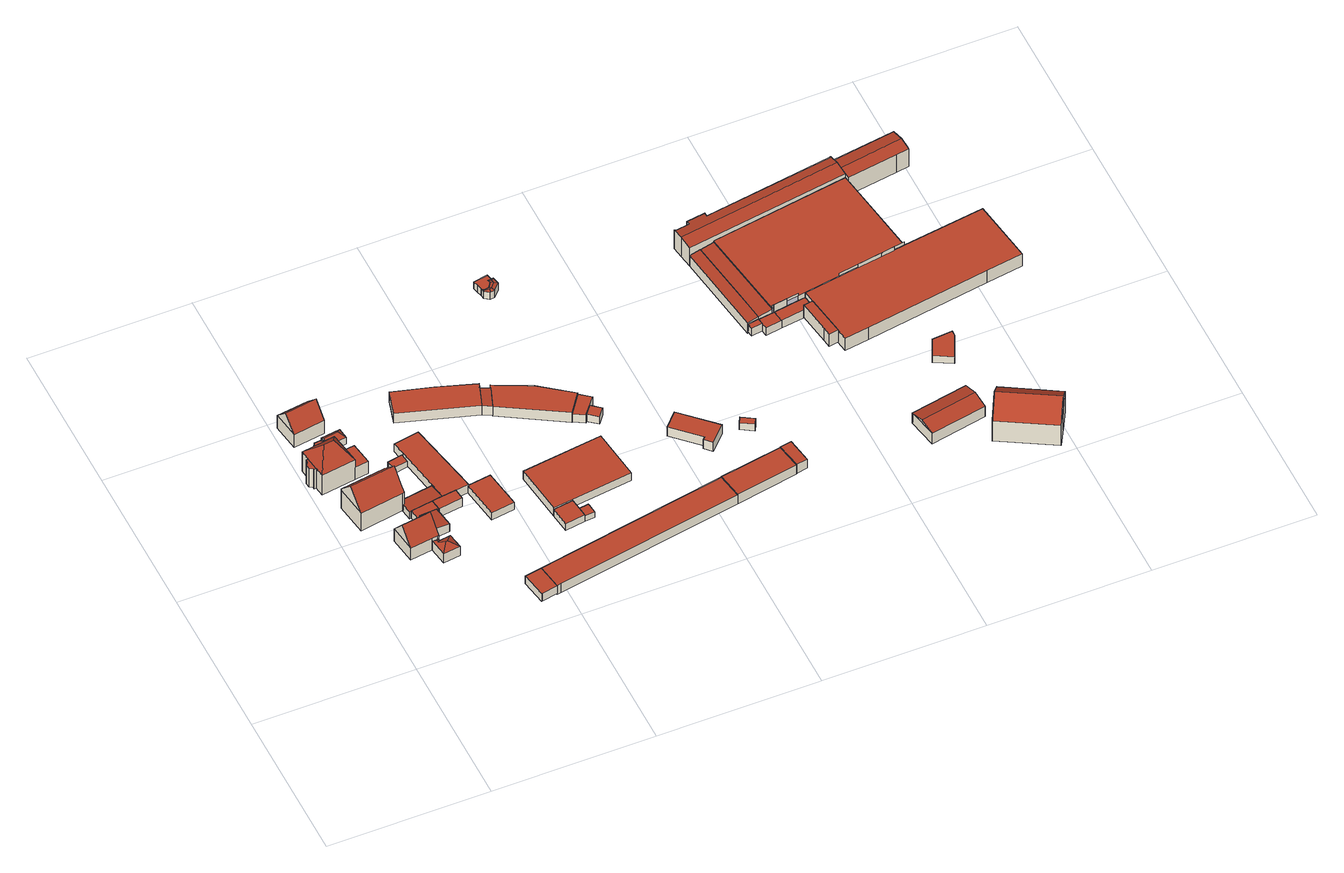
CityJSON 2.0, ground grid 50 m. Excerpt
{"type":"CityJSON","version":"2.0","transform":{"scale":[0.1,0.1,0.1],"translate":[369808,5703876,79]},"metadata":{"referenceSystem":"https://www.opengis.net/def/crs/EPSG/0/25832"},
"CityObjects":{
"building1":{"type":"Building","attributes":{"Gemeindeschluessel":"05911000","Geometrietyp2DReferenz":"3000","function":"31001_1010","roofType":"3100","measuredHeight":13.19,"storeysAboveGround":2},"address":[{"country":"Germany","locality":"Bochum","thoroughfareNumber":"6","thoroughfareName":"Burgstr."}],"geometry":[{"type":"Solid","lod":"2","boundaries":[[[[0,1,2,3]],[[4,5,1,0]],[[6,7,5,4]],[[8,9,7,6]],[[10,11,9,8]],[[3,2,11,10]],[[12,13,14,15]],[[6,4,16,14,13,8]],[[16,4,0]],[[15,14,16,0,3]],[[12,15,3,10]],[[13,12,10,8]],[[1,5,7,9,11,2]]]],"semantics":{"surfaces":[{"type":"WallSurface"},{"type":"RoofSurface"},{"type":"GroundSurface"}],"values":[[0,0,0,0,0,0,1,1,0,0,0,0,2]]}}]},
"building2":{"type":"Building","attributes":{"Gemeindeschluessel":"05911000","Geometrietyp2DReferenz":"3000","function":"31001_1010","roofType":"5000","measuredHeight":10.34,"storeysAboveGround":1},"address":[{"country":"Germany","locality":"Bochum","thoroughfareNumber":"8","thoroughfareName":"Burgstr."}],"geometry":[{"type":"Solid","lod":"2","boundaries":[[[[17,18,19,20]],[[21,22,18,17]],[[23,24,22,21]],[[25,26,24,23]],[[27,28,26,25]],[[20,19,28,27]],[[27,29,30,20]],[[25,23,21,17,30,29]],[[27,25,29]],[[30,17,20]],[[18,22,24,26,28,19]]]],"semantics":{"surfaces":[{"type":"WallSurface"},{"type":"RoofSurface"},{"type":"GroundSurface"}],"values":[[0,0,0,0,0,0,1,1,0,0,2]]}}]},
"building3":{"type":"Building","attributes":{"Gemeindeschluessel":"05911000","Geometrietyp2DReferenz":"3000","function":"31001_1010"},"address":[{"country":"Germany","locality":"Bochum","thoroughfareNumber":"2","thoroughfareName":"Burgstr."}],"children":["building3-1","building3-2","building3-3","building3-4"]},
"building3-1":{"type":"BuildingPart","attributes":{"roofType":"2100","measuredHeight":4.98,"storeysAboveGround":2},"parents":["building3"],"geometry":[{"type":"Solid","lod":"2","boundaries":[[[[31,32,33,34]],[[35,36,37,38]],[[34,33,36,35]],[[38,31,34,35]],[[32,37,36,33]],[[37,32,31,38]]]],"semantics":{"surfaces":[{"type":"WallSurface"},{"type":"RoofSurface"},{"type":"GroundSurface"},{"type":"ClosureSurface"}],"values":[[0,0,0,1,2,3]]}}]},
"building3-2":{"type":"BuildingPart","attributes":{"roofType":"1000","measuredHeight":7.54,"storeysAboveGround":2},"parents":["building3"],"geometry":[{"type":"Solid","lod":"2","boundaries":[[[[39,40,41,42]],[[43,44,40,39]],[[42,41,45,46]],[[47,43,39,42,46]],[[40,44,48,45,41]],[[44,43,47,48]],[[48,47,46,45]]]],"semantics":{"surfaces":[{"type":"WallSurface"},{"type":"RoofSurface"},{"type":"GroundSurface"},{"type":"ClosureSurface"}],"values":[[0,0,0,1,2,3,3]]}}]},
"building3-3":{"type":"BuildingPart","attributes":{"roofType":"5000","measuredHeight":13.31,"storeysAboveGround":2},"parents":["building3"],"geometry":[{"type":"Solid","lod":"2","boundaries":[[[[49,50,51,52,53]],[[54,46,45,50,49]],[[55,56,44,43,57]],[[58,38,37,56,55]],[[59,60,32,31,61]],[[62,63,64,60,59]],[[58,55,65,61]],[[57,66,54,49,67,65,55]],[[53,62,59,67,49]],[[61,65,67,59]],[[50,45,48,44,56,37,32,60,64,51]],[[46,54,66,47]],[[48,45,46,47]],[[43,47,66,57]],[[44,48,47,43]],[[38,58,61,31]],[[32,37,38,31]],[[63,62,53,52]],[[51,64,63,52]]]],"semantics":{"surfaces":[{"type":"WallSurface"},{"type":"RoofSurface"},{"type":"GroundSurface"},{"type":"ClosureSurface"}],"values":[[0,0,0,0,0,0,1,1,1,1,2,0,3,0,3,0,3,0,3]]}}]},
"building3-4":{"type":"BuildingPart","attributes":{"roofType":"2100","measuredHeight":7.79,"storeysAboveGround":2},"parents":["building3"],"geometry":[{"type":"Solid","lod":"2","boundaries":[[[[68,69,70,71]],[[72,73,69,68]],[[74,75,73,72]],[[76,77,75,74]],[[52,51,77,76]],[[78,79,64,63]],[[71,70,79,78]],[[63,52,76,74,72,68,71,78]],[[69,73,75,77,51,64,79,70]],[[51,52,63,64]]]],"semantics":{"surfaces":[{"type":"WallSurface"},{"type":"RoofSurface"},{"type":"GroundSurface"},{"type":"ClosureSurface"}],"values":[[0,0,0,0,0,0,0,1,2,3]]}}]},
"building4":{"type":"Building","attributes":{"Gemeindeschluessel":"05911000","Geometrietyp2DReferenz":"3000","function":"31001_1010","roofType":"5000","measuredHeight":4.94,"storeysAboveGround":1},"geometry":[{"type":"Solid","lod":"2","boundaries":[[[[80,22,24,81]],[[82,83,22,80]],[[84,85,83,82]],[[86,87,85,84]],[[88,89,87,86]],[[81,24,89,88]],[[90,88,86,91]],[[86,84,91]],[[90,91,84,82,92]],[[92,82,80,93]],[[80,81,93]],[[92,93,81,88,90]],[[22,83,85,87,89,24]]]],"semantics":{"surfaces":[{"type":"WallSurface"},{"type":"RoofSurface"},{"type":"GroundSurface"}],"values":[[0,0,0,0,0,0,1,1,1,1,1,1,2]]}}]},
"building5":{"type":"Building","attributes":{"Gemeindeschluessel":"05911000","Geometrietyp2DReferenz":"3000","function":"31001_1010","roofType":"3100","measuredHeight":10.15,"storeysAboveGround":1},"address":[{"country":"Germany","locality":"Bochum","thoroughfareNumber":"2a","thoroughfareName":"Burgstr."}],"geometry":[{"type":"Solid","lod":"2","boundaries":[[[[94,95,96,97]],[[98,99,95,94]],[[100,101,99,98]],[[97,96,101,100]],[[94,102,98]],[[100,103,97]],[[97,103,102,94]],[[98,102,103,100]],[[95,99,101,96]]]],"semantics":{"surfaces":[{"type":"WallSurface"},{"type":"RoofSurface"},{"type":"GroundSurface"}],"values":[[0,0,0,0,0,0,1,1,2]]}}]},
"building6":{"type":"Building","attributes":{"Gemeindeschluessel":"05911000","Geometrietyp2DReferenz":"3000","function":"31001_2463","roofType":"5000","measuredHeight":4.09,"storeysAboveGround":1},"geometry":[{"type":"Solid","lod":"2","boundaries":[[[[104,105,106,107]],[[108,109,105,104]],[[110,111,109,108]],[[107,106,111,110]],[[112,110,108,113]],[[108,104,113]],[[113,104,107,112]],[[107,110,112]],[[105,109,111,106]]]],"semantics":{"surfaces":[{"type":"WallSurface"},{"type":"RoofSurface"},{"type":"GroundSurface"}],"values":[[0,0,0,0,1,1,1,0,2]]}}]},
"building7":{"type":"Building","attributes":{"Gemeindeschluessel":"05911000","Geometrietyp2DReferenz":"3000","function":"51009_1610","roofType":"2100","measuredHeight":3.88},"geometry":[{"type":"Solid","lod":"2","boundaries":[[[[114,115,116,117]],[[118,119,115,114]],[[120,121,119,118]],[[122,123,121,120]],[[117,116,123,122]],[[120,118,114,117,122]],[[115,119,121,123,116]]]],"semantics":{"surfaces":[{"type":"WallSurface"},{"type":"RoofSurface"},{"type":"GroundSurface"}],"values":[[0,0,0,0,0,1,2]]}}]},
"building8":{"type":"Building","attributes":{"Gemeindeschluessel":"05911000","Geometrietyp2DReferenz":"3000","function":"31001_2463","roofType":"1000","measuredHeight":2.92,"storeysAboveGround":1},"geometry":[{"type":"Solid","lod":"2","boundaries":[[[[124,125,126,127]],[[128,129,125,124]],[[130,131,129,128]],[[127,126,131,130]],[[128,124,127,130]],[[125,129,131,126]]]],"semantics":{"surfaces":[{"type":"WallSurface"},{"type":"RoofSurface"},{"type":"GroundSurface"}],"values":[[0,0,0,0,1,2]]}}]},
"building9":{"type":"Building","attributes":{"Gemeindeschluessel":"05911000","Geometrietyp2DReferenz":"3000","function":"31001_2463","roofType":"2100","measuredHeight":2.95,"storeysAboveGround":1},"geometry":[{"type":"Solid","lod":"2","boundaries":[[[[132,133,134,135]],[[136,137,133,132]],[[138,139,137,136]],[[140,141,139,138]],[[142,143,141,140]],[[144,145,143,142]],[[146,147,145,144]],[[148,149,147,146]],[[135,134,149,148]],[[146,144,142,140,138,136,132,135,148]],[[133,137,139,141,143,145,147,149,134]]]],"semantics":{"surfaces":[{"type":"WallSurface"},{"type":"RoofSurface"},{"type":"GroundSurface"}],"values":[[0,0,0,0,0,0,0,0,0,1,2]]}}]},
"building10":{"type":"Building","attributes":{"Gemeindeschluessel":"05911000","Geometrietyp2DReferenz":"3000","function":"31001_2463","roofType":"1000","measuredHeight":2.38,"storeysAboveGround":1},"geometry":[{"type":"Solid","lod":"2","boundaries":[[[[150,151,152,153]],[[154,155,151,150]],[[156,157,155,154]],[[153,152,157,156]],[[154,150,153,156]],[[151,155,157,152]]]],"semantics":{"surfaces":[{"type":"WallSurface"},{"type":"RoofSurface"},{"type":"GroundSurface"}],"values":[[0,0,0,0,1,2]]}}]},
"building11":{"type":"Building","attributes":{"Gemeindeschluessel":"05911000","Geometrietyp2DReferenz":"3000","function":"31001_2120","roofType":"1000","measuredHeight":3.14,"storeysAboveGround":1},"geometry":[{"type":"Solid","lod":"2","boundaries":[[[[158,159,160,161]],[[162,163,159,158]],[[164,165,163,162]],[[166,167,165,164]],[[161,160,167,166]],[[164,162,158,161,166]],[[159,163,165,167,160]]]],"semantics":{"surfaces":[{"type":"WallSurface"},{"type":"RoofSurface"},{"type":"GroundSurface"}],"values":[[0,0,0,0,0,1,2]]}}]},
"building12":{"type":"Building","attributes":{"Gemeindeschluessel":"05911000","Geometrietyp2DReferenz":"3000","function":"31001_2463","roofType":"1000","measuredHeight":3.43,"storeysAboveGround":1},"geometry":[{"type":"Solid","lod":"2","boundaries":[[[[124,168,169,128]],[[170,171,168,124]],[[172,173,171,170]],[[174,175,173,172]],[[176,177,175,174]],[[128,169,177,176]],[[174,172,170,124,128,176]],[[168,171,173,175,177,169]]]],"semantics":{"surfaces":[{"type":"WallSurface"},{"type":"RoofSurface"},{"type":"GroundSurface"}],"values":[[0,0,0,0,0,0,1,2]]}}]},
"building13":{"type":"Building","attributes":{"Gemeindeschluessel":"05911000","Geometrietyp2DReferenz":"3000","function":"31001_2143","roofType":"1000","measuredHeight":3.22,"storeysAboveGround":1},"geometry":[{"type":"Solid","lod":"2","boundaries":[[[[178,179,173,180]],[[181,182,179,178]],[[183,184,182,181]],[[185,186,184,183]],[[187,188,186,185]],[[189,175,188,187]],[[180,173,175,189]],[[187,185,183,181,178,180,189]],[[179,182,184,186,188,175,173]]]],"semantics":{"surfaces":[{"type":"WallSurface"},{"type":"RoofSurface"},{"type":"GroundSurface"}],"values":[[0,0,0,0,0,0,0,1,2]]}}]},
"building14":{"type":"Building","attributes":{"Gemeindeschluessel":"05911000","Geometrietyp2DReferenz":"3000","function":"31001_2463","roofType":"1000","measuredHeight":2.97,"storeysAboveGround":1},"geometry":[{"type":"Solid","lod":"2","boundaries":[[[[190,191,192,193]],[[194,195,191,190]],[[196,197,195,194]],[[193,192,197,196]],[[194,190,193,196]],[[191,195,197,192]]]],"semantics":{"surfaces":[{"type":"WallSurface"},{"type":"RoofSurface"},{"type":"GroundSurface"}],"values":[[0,0,0,0,1,2]]}}]},
"building15":{"type":"Building","attributes":{"Gemeindeschluessel":"05911000","Geometrietyp2DReferenz":"3000","function":"31001_2143","roofType":"1000","measuredHeight":3.89,"storeysAboveGround":1},"geometry":[{"type":"Solid","lod":"2","boundaries":[[[[198,199,200,201]],[[202,203,199,198]],[[204,205,203,202]],[[206,207,205,204]],[[201,200,207,206]],[[204,202,198,201,206]],[[199,203,205,207,200]]]],"semantics":{"surfaces":[{"type":"WallSurface"},{"type":"RoofSurface"},{"type":"GroundSurface"}],"values":[[0,0,0,0,0,1,2]]}}]},
"building16":{"type":"Building","attributes":{"Gemeindeschluessel":"05911000","Geometrietyp2DReferenz":"3000","function":"31001_2463","roofType":"1000","measuredHeight":2.66,"storeysAboveGround":1},"geometry":[{"type":"Solid","lod":"2","boundaries":[[[[208,209,210,211]],[[212,213,209,208]],[[214,215,213,212]],[[216,217,215,214]],[[211,210,217,216]],[[214,212,208,211,216]],[[209,213,215,217,210]]]],"semantics":{"surfaces":[{"type":"WallSurface"},{"type":"RoofSurface"},{"type":"GroundSurface"}],"values":[[0,0,0,0,0,1,2]]}}]},
"building17":{"type":"Building","attributes":{"Gemeindeschluessel":"05911000","Geometrietyp2DReferenz":"3000","function":"51009_1610","roofType":"1000","measuredHeight":2.16},"geometry":[{"type":"Solid","lod":"2","boundaries":[[[[218,219,213,220]],[[221,222,219,218]],[[223,224,222,221]],[[225,215,224,223]],[[220,213,215,225]],[[223,221,218,220,225]],[[219,222,224,215,213]]]],"semantics":{"surfaces":[{"type":"WallSurface"},{"type":"RoofSurface"},{"type":"GroundSurface"}],"values":[[0,0,0,0,0,1,2]]}}]},
"building18":{"type":"Building","attributes":{"Gemeindeschluessel":"05911000","Geometrietyp2DReferenz":"3000","function":"31001_2143","roofType":"1000","measuredHeight":3.46,"storeysAboveGround":1},"address":[{"country":"Germany","locality":"Bochum","thoroughfareNumber":"12","thoroughfareName":"Burgstr."}],"geometry":[{"type":"Solid","lod":"2","boundaries":[[[[162,226,227,164]],[[228,229,226,162]],[[230,231,229,228]],[[232,233,231,230]],[[164,227,233,232]],[[230,228,162,164,232]],[[226,229,231,233,227]]]],"semantics":{"surfaces":[{"type":"WallSurface"},{"type":"RoofSurface"},{"type":"GroundSurface"}],"values":[[0,0,0,0,0,1,2]]}}]},
"building19":{"type":"Building","attributes":{"Gemeindeschluessel":"05911000","Geometrietyp2DReferenz":"3000","function":"51009_1610","roofType":"2100","measuredHeight":3.9},"geometry":[{"type":"Solid","lod":"2","boundaries":[[[[206,207,234,235]],[[236,237,207,206]],[[238,239,237,236]],[[235,234,239,238]],[[236,206,235,238]],[[207,237,239,234]]]],"semantics":{"surfaces":[{"type":"WallSurface"},{"type":"RoofSurface"},{"type":"GroundSurface"}],"values":[[0,0,0,0,1,2]]}}]},
"building20":{"type":"Building","attributes":{"Gemeindeschluessel":"05911000","Geometrietyp2DReferenz":"3000","function":"31001_2120","roofType":"1000","measuredHeight":3.26,"storeysAboveGround":1},"geometry":[{"type":"Solid","lod":"2","boundaries":[[[[240,241,242,243]],[[244,245,241,240]],[[246,209,245,244]],[[247,210,209,246]],[[243,242,210,247]],[[246,244,240,243,247]],[[241,245,209,210,242]]]],"semantics":{"surfaces":[{"type":"WallSurface"},{"type":"RoofSurface"},{"type":"GroundSurface"}],"values":[[0,0,0,0,0,1,2]]}}]},
"building21":{"type":"Building","attributes":{"Gemeindeschluessel":"05911000","Geometrietyp2DReferenz":"3000","function":"31001_2143","roofType":"1000","measuredHeight":4.04,"storeysAboveGround":1},"geometry":[{"type":"Solid","lod":"2","boundaries":[[[[248,249,250,235]],[[251,252,249,248]],[[253,254,252,251]],[[255,256,254,253]],[[235,250,256,255]],[[253,251,248,235,255]],[[249,252,254,256,250]]]],"semantics":{"surfaces":[{"type":"WallSurface"},{"type":"RoofSurface"},{"type":"GroundSurface"}],"values":[[0,0,0,0,0,1,2]]}}]},
"building22":{"type":"Building","attributes":{"Gemeindeschluessel":"05911000","Geometrietyp2DReferenz":"3000","function":"31001_2143","roofType":"1000","measuredHeight":3.3,"storeysAboveGround":1},"geometry":[{"type":"Solid","lod":"2","boundaries":[[[[257,258,259,260]],[[261,262,258,257]],[[263,264,262,261]],[[260,259,264,263]],[[261,257,260,263]],[[258,262,264,259]]]],"semantics":{"surfaces":[{"type":"WallSurface"},{"type":"RoofSurface"},{"type":"GroundSurface"}],"values":[[0,0,0,0,1,2]]}}]},
"building23":{"type":"Building","attributes":{"Gemeindeschluessel":"05911000","Geometrietyp2DReferenz":"3000","function":"51009_1610","roofType":"1000","measuredHeight":2.92},"geometry":[{"type":"Solid","lod":"2","boundaries":[[[[265,266,267,268]],[[269,270,266,265]],[[271,272,270,269]],[[268,267,272,271]],[[269,265,268,271]],[[266,270,272,267]]]],"semantics":{"surfaces":[{"type":"WallSurface"},{"type":"RoofSurface"},{"type":"GroundSurface"}],"values":[[0,0,0,0,1,2]]}}]},
"building24":{"type":"Building","attributes":{"Gemeindeschluessel":"05911000","Geometrietyp2DReferenz":"3000","function":"31001_2112","roofType":"1000","measuredHeight":2.74,"storeysAboveGround":1},"geometry":[{"type":"Solid","lod":"2","boundaries":[[[[273,274,275,276]],[[277,278,274,273]],[[279,280,278,277]],[[281,282,280,279]],[[283,284,282,281]],[[285,286,284,283]],[[287,288,286,285]],[[289,290,288,287]],[[291,292,290,289]],[[276,275,292,291]],[[289,287,285,283,281,279,277,273,276,291]],[[274,278,280,282,284,286,288,290,292,275]]]],"semantics":{"surfaces":[{"type":"WallSurface"},{"type":"RoofSurface"},{"type":"GroundSurface"}],"values":[[0,0,0,0,0,0,0,0,0,0,1,2]]}}]},
"building25":{"type":"Building","attributes":{"Gemeindeschluessel":"05911000","Geometrietyp2DReferenz":"3000","function":"51009_1610","roofType":"5000","measuredHeight":3.14},"geometry":[{"type":"Solid","lod":"2","boundaries":[[[[277,278,280,279]],[[273,274,278,277]],[[276,275,274,273]],[[291,292,275,276]],[[289,290,292,291]],[[293,294,290,289]],[[295,296,294,293]],[[297,298,296,295]],[[299,300,298,297]],[[301,302,300,299]],[[279,280,302,301]],[[303,304,301,299,305]],[[305,299,297,306]],[[306,297,295,307]],[[308,307,295,293,309]],[[309,293,289]],[[289,291,309]],[[309,291,276,308]],[[307,308,276,273,306]],[[305,306,273,277,303]],[[303,277,279,304]],[[279,301,304]],[[278,274,275,292,290,294,296,298,300,302,280]]]],"semantics":{"surfaces":[{"type":"WallSurface"},{"type":"RoofSurface"},{"type":"GroundSurface"}],"values":[[0,0,0,0,0,0,0,0,0,0,0,1,1,1,1,1,1,1,1,1,1,1,2]]}}]},
"building26":{"type":"Building","attributes":{"Gemeindeschluessel":"05911000","Geometrietyp2DReferenz":"3000","function":"31001_2463","roofType":"1000","measuredHeight":3.68,"storeysAboveGround":1},"geometry":[{"type":"Solid","lod":"2","boundaries":[[[[310,311,312,313]],[[314,315,311,310]],[[316,317,315,314]],[[318,319,317,316]],[[320,321,319,318]],[[313,312,321,320]],[[318,316,314,310,313,320]],[[311,315,317,319,321,312]]]],"semantics":{"surfaces":[{"type":"WallSurface"},{"type":"RoofSurface"},{"type":"GroundSurface"}],"values":[[0,0,0,0,0,0,1,2]]}}]},
"building27":{"type":"Building","attributes":{"Gemeindeschluessel":"05911000","Geometrietyp2DReferenz":"3000","function":"31001_2143","roofType":"1000","measuredHeight":3.64,"storeysAboveGround":1},"geometry":[{"type":"Solid","lod":"2","boundaries":[[[[322,323,229,324]],[[325,326,323,322]],[[327,231,326,325]],[[324,229,231,327]],[[325,322,324,327]],[[323,326,231,229]]]],"semantics":{"surfaces":[{"type":"WallSurface"},{"type":"RoofSurface"},{"type":"GroundSurface"}],"values":[[0,0,0,0,1,2]]}}]},
"building28":{"type":"Building","attributes":{"Gemeindeschluessel":"05911000","Geometrietyp2DReferenz":"3000","function":"31001_2112","roofType":"1000","measuredHeight":2.68,"storeysAboveGround":1},"geometry":[{"type":"Solid","lod":"2","boundaries":[[[[328,329,330,331]],[[332,333,329,328]],[[334,335,333,332]],[[331,330,335,334]],[[332,328,331,334]],[[329,333,335,330]]]],"semantics":{"surfaces":[{"type":"WallSurface"},{"type":"RoofSurface"},{"type":"GroundSurface"}],"values":[[0,0,0,0,1,2]]}}]},
"building29":{"type":"Building","attributes":{"Gemeindeschluessel":"05911000","Geometrietyp2DReferenz":"3000","function":"51009_1610","roofType":"1000","measuredHeight":3.65},"geometry":[{"type":"Solid","lod":"2","boundaries":[[[[336,337,338,339]],[[340,341,337,336]],[[342,343,341,340]],[[339,338,343,342]],[[340,336,339,342]],[[337,341,343,338]]]],"semantics":{"surfaces":[{"type":"WallSurface"},{"type":"RoofSurface"},{"type":"GroundSurface"}],"values":[[0,0,0,0,1,2]]}}]},
"building30":{"type":"Building","attributes":{"Gemeindeschluessel":"05911000","Geometrietyp2DReferenz":"3000","function":"31001_2523","roofType":"1000","measuredHeight":2.98,"storeysAboveGround":1},"geometry":[{"type":"Solid","lod":"2","boundaries":[[[[344,345,346,347]],[[348,349,345,344]],[[350,351,349,348]],[[347,346,351,350]],[[348,344,347,350]],[[345,349,351,346]]]],"semantics":{"surfaces":[{"type":"WallSurface"},{"type":"RoofSurface"},{"type":"GroundSurface"}],"values":[[0,0,0,0,1,2]]}}]},
"building31":{"type":"Building","attributes":{"Gemeindeschluessel":"05911000","Geometrietyp2DReferenz":"3000","function":"31001_2523","roofType":"1000","measuredHeight":3,"storeysAboveGround":1},"geometry":[{"type":"Solid","lod":"2","boundaries":[[[[352,353,354,355]],[[356,357,353,352]],[[358,359,357,356]],[[360,361,359,358]],[[362,363,361,360]],[[355,354,363,362]],[[360,358,356,352,355,362]],[[353,357,359,361,363,354]]]],"semantics":{"surfaces":[{"type":"WallSurface"},{"type":"RoofSurface"},{"type":"GroundSurface"}],"values":[[0,0,0,0,0,0,1,2]]}}]},
"building32":{"type":"Building","attributes":{"Gemeindeschluessel":"05911000","Geometrietyp2DReferenz":"3000","function":"31001_2112","roofType":"1000","measuredHeight":3.04,"storeysAboveGround":1},"geometry":[{"type":"Solid","lod":"2","boundaries":[[[[364,361,363,365]],[[366,367,361,364]],[[368,369,367,366]],[[370,371,369,368]],[[372,373,371,370]],[[365,363,373,372]],[[370,368,366,364,365,372]],[[361,367,369,371,373,363]]]],"semantics":{"surfaces":[{"type":"WallSurface"},{"type":"RoofSurface"},{"type":"GroundSurface"}],"values":[[0,0,0,0,0,0,1,2]]}}]},
"building33":{"type":"Building","attributes":{"Gemeindeschluessel":"05911000","Geometrietyp2DReferenz":"3000","function":"51009_1610","roofType":"1000","measuredHeight":4.92},"geometry":[{"type":"Solid","lod":"2","boundaries":[[[[374,375,376,377]],[[378,379,375,374]],[[380,381,379,378]],[[382,383,381,380]],[[377,376,383,382]],[[380,378,374,377,382]],[[375,379,381,383,376]]]],"semantics":{"surfaces":[{"type":"WallSurface"},{"type":"RoofSurface"},{"type":"GroundSurface"}],"values":[[0,0,0,0,0,1,2]]}}]},
"building34":{"type":"Building","attributes":{"Gemeindeschluessel":"05911000","Geometrietyp2DReferenz":"3000","function":"31001_2464","roofType":"5000","measuredHeight":5.45,"storeysAboveGround":1},"geometry":[{"type":"Solid","lod":"2","boundaries":[[[[384,385,386,387]],[[388,389,385,384]],[[390,391,389,388]],[[387,386,391,390]],[[388,392,393,390]],[[384,387,393,392]],[[384,392,388]],[[390,393,387]],[[385,389,391,386]]]],"semantics":{"surfaces":[{"type":"WallSurface"},{"type":"RoofSurface"},{"type":"GroundSurface"}],"values":[[0,0,0,0,1,1,0,0,2]]}}]},
"building35":{"type":"Building","attributes":{"Gemeindeschluessel":"05911000","Geometrietyp2DReferenz":"3000","function":"31001_2112"},"address":[{"country":"Germany","locality":"Bochum","thoroughfareNumber":"5","thoroughfareName":"Feldstr."},{"country":"Germany","locality":"Bochum","thoroughfareNumber":"5a","thoroughfareName":"Feldstr."}],"children":["building35-1","building35-2","building35-3","building35-4","building35-5","building35-6"]},
"building35-1":{"type":"BuildingPart","attributes":{"roofType":"1000","measuredHeight":5.72,"storeysAboveGround":2},"parents":["building35"],"geometry":[{"type":"Solid","lod":"2","boundaries":[[[[394,395,396,397]],[[398,399,395,394]],[[400,401,399,398]],[[402,403,404,405]],[[406,407,403,402]],[[408,406,402,405,400,398,394,397,409]],[[395,399,401,404,403,407,410,411,396]],[[401,400,405,404]],[[407,406,408,412,410]],[[412,408,409,413]],[[411,410,412,413]],[[411,413,409,397,396]]]],"semantics":{"surfaces":[{"type":"WallSurface"},{"type":"RoofSurface"},{"type":"GroundSurface"},{"type":"ClosureSurface"}],"values":[[0,0,0,0,0,1,2,3,3,0,3,3]]}}]},
"building35-2":{"type":"BuildingPart","attributes":{"roofType":"2100","measuredHeight":4.67,"storeysAboveGround":2},"parents":["building35"],"geometry":[{"type":"Solid","lod":"2","boundaries":[[[[414,415,416,417]],[[417,416,418,419]],[[420,421,414,417,419]],[[415,422,418,416]],[[415,414,421,422]],[[422,421,420,419,418]]]],"semantics":{"surfaces":[{"type":"WallSurface"},{"type":"RoofSurface"},{"type":"GroundSurface"},{"type":"ClosureSurface"}],"values":[[0,0,1,2,3,3]]}}]},
"building35-3":{"type":"BuildingPart","attributes":{"roofType":"3100","measuredHeight":8.04,"storeysAboveGround":2},"parents":["building35"],"geometry":[{"type":"Solid","lod":"2","boundaries":[[[[423,424,425,426]],[[427,428,424,423]],[[429,430,428,427]],[[431,432,430,429]],[[433,434,432,431]],[[435,436,434,433]],[[437,438,436,435]],[[439,440,438,437]],[[441,442,440,439]],[[443,444,442,441]],[[445,446,444,443]],[[447,448,446,445]],[[449,397,396,448,447]],[[426,425,415,414,450]],[[445,443,441,439,437,435,433,431,429,427,423,426,447]],[[450,449,447,426]],[[424,428,430,432,434,436,438,440,442,444,446,448,396,411,422,415,425]],[[414,421,413,409,397,449,450]],[[413,411,396,397,409]],[[415,422,421,414]],[[422,411,413,421]]]],"semantics":{"surfaces":[{"type":"WallSurface"},{"type":"RoofSurface"},{"type":"GroundSurface"},{"type":"ClosureSurface"}],"values":[[0,0,0,0,0,0,0,0,0,0,0,0,0,0,1,1,2,0,3,3,3]]}}]},
"building35-4":{"type":"BuildingPart","attributes":{"roofType":"9999","measuredHeight":6.73,"storeysAboveGround":2},"parents":["building35"],"geometry":[{"type":"Solid","lod":"2","boundaries":[[[[451,452,453]],[[408,452,451,406]],[[453,454,407,406,451]],[[452,408,410,454,453]],[[407,410,408,406]],[[407,454,410]]]],"semantics":{"surfaces":[{"type":"RoofSurface"},{"type":"WallSurface"},{"type":"GroundSurface"}],"values":[[0,1,1,1,1,2]]}}]},
"building35-5":{"type":"BuildingPart","attributes":{"roofType":"2100","measuredHeight":5.21,"storeysAboveGround":2},"parents":["building35"],"geometry":[{"type":"Solid","lod":"2","boundaries":[[[[419,418,410,412]],[[413,421,420,419,412]],[[422,411,410,418]],[[418,419,420,421,422]],[[422,421,413,411]],[[411,413,412,410]]]],"semantics":{"surfaces":[{"type":"WallSurface"},{"type":"RoofSurface"},{"type":"GroundSurface"},{"type":"ClosureSurface"}],"values":[[0,1,2,3,3,3]]}}]},
"building35-6":{"type":"BuildingPart","attributes":{"roofType":"9999","measuredHeight":6.92,"storeysAboveGround":2},"parents":["building35"],"geometry":[{"type":"Solid","lod":"2","boundaries":[[[[455,456,457]],[[405,456,455,400]],[[457,458,401,400,455]],[[456,405,404,458,457]],[[401,404,405,400]],[[401,458,404]]]],"semantics":{"surfaces":[{"type":"RoofSurface"},{"type":"WallSurface"},{"type":"GroundSurface"}],"values":[[0,1,1,1,1,2]]}}]},
"building36":{"type":"Building","attributes":{"Gemeindeschluessel":"05911000","Geometrietyp2DReferenz":"3000","function":"31001_1010","roofType":"5000","measuredHeight":13.35,"storeysAboveGround":2},"address":[{"country":"Germany","locality":"Bochum","thoroughfareNumber":"24a","thoroughfareName":"Feldstr."}],"geometry":[{"type":"Solid","lod":"2","boundaries":[[[[459,460,461,462]],[[463,464,460,459]],[[465,466,464,463]],[[467,468,466,465]],[[469,470,468,467]],[[471,472,470,469]],[[473,474,472,471]],[[462,461,474,473]],[[467,465,463,459,475,476]],[[477,476,475,478,473,471]],[[478,462,473]],[[478,475,459,462]],[[477,471,469]],[[476,477,469,467]],[[460,464,466,468,470,472,474,461]]]],"semantics":{"surfaces":[{"type":"WallSurface"},{"type":"RoofSurface"},{"type":"GroundSurface"}],"values":[[0,0,0,0,0,0,0,0,1,1,0,0,0,0,2]]}}]},
"building37":{"type":"Building","attributes":{"Gemeindeschluessel":"05911000","Geometrietyp2DReferenz":"3000","function":"31001_2463","roofType":"1000","measuredHeight":2.71,"storeysAboveGround":1},"geometry":[{"type":"Solid","lod":"2","boundaries":[[[[479,480,481,482]],[[483,484,480,479]],[[485,486,484,483]],[[487,488,486,485]],[[489,490,488,487]],[[482,481,490,489]],[[487,485,483,479,482,489]],[[480,484,486,488,490,481]]]],"semantics":{"surfaces":[{"type":"WallSurface"},{"type":"RoofSurface"},{"type":"GroundSurface"}],"values":[[0,0,0,0,0,0,1,2]]}}]},
"building38":{"type":"Building","attributes":{"Gemeindeschluessel":"05911000","Geometrietyp2DReferenz":"3000","function":"31001_2112","roofType":"1000","measuredHeight":4.95,"storeysAboveGround":1},"address":[{"country":"Germany","locality":"Bochum","thoroughfareNumber":"7","thoroughfareName":"Feldstr."}],"geometry":[{"type":"Solid","lod":"2","boundaries":[[[[405,491,492,402]],[[493,494,491,405]],[[400,495,494,493]],[[496,497,495,400]],[[498,499,497,496]],[[500,501,499,498]],[[502,503,501,500]],[[504,505,503,502]],[[506,507,505,504]],[[402,492,507,506]],[[504,502,500,498,496,400,493,405,402,506]],[[491,494,495,497,499,501,503,505,507,492]]]],"semantics":{"surfaces":[{"type":"WallSurface"},{"type":"RoofSurface"},{"type":"GroundSurface"}],"values":[[0,0,0,0,0,0,0,0,0,0,1,2]]}}]},
"building39":{"type":"Building","attributes":{"Gemeindeschluessel":"05911000","Geometrietyp2DReferenz":"3000","function":"31001_2112","roofType":"3100","measuredHeight":7.85,"storeysAboveGround":2},"geometry":[{"type":"Solid","lod":"2","boundaries":[[[[508,509,510,511]],[[512,513,509,508]],[[514,515,513,512]],[[516,517,515,514]],[[518,519,517,516]],[[520,521,519,518]],[[522,523,521,520]],[[524,525,523,522]],[[511,510,525,524]],[[518,516,514,520]],[[512,508,511,524,522,520,514]],[[509,513,515,517,519,521,523,525,510]]]],"semantics":{"surfaces":[{"type":"WallSurface"},{"type":"RoofSurface"},{"type":"GroundSurface"}],"values":[[0,0,0,0,0,0,0,0,0,1,1,2]]}}]}
},
"vertices":[
[203,552,96],[203,552,25],[191,634,25],[191,634,96],[206,535,96],[206,535,25],[201,534,96],[201,534,25],[65,513,96],[65,513,25],[50,613,96],[50,613,25],[50,613,103],[57,566,157],[198,587,157],[191,634,103],[203,552,116],
[233,366,77],[233,366,30],[222,448,30],[222,448,80],[230,365,77],[230,365,30],[212,363,77],[212,363,30],[142,353,77],[142,353,30],[130,436,80],[130,436,30],[136,395,134],[227,408,134],
[129,695,73],[129,695,24],[172,701,24],[172,701,73],[162,774,70],[162,774,24],[119,768,24],[119,768,70],
[73,805,99],[73,805,24],[55,803,24],[55,803,99],[83,796,99],[83,796,24],[46,789,24],[46,789,99],[84,795,99],[84,795,24],
[9,784,103],[9,784,24],[13,754,24],[13,754,102],[13,754,103],[46,789,103],[114,800,103],[114,800,24],[83,796,102],[119,768,103],[23,680,103],[23,680,24],[129,695,103],[19,711,103],[19,711,102],[19,711,24],[85,742,157],[84,795,103],[53,737,157],
[2,722,98],[2,722,24],[12,715,24],[12,715,100],[0,737,98],[0,737,24],[8,746,100],[8,746,24],[8,753,100],[8,753,24],[12,710,100],[12,710,24],
[230,365,66],[212,363,66],[232,357,66],[232,357,30],[267,362,66],[267,362,30],[274,313,66],[274,313,30],[221,306,66],[221,306,30],[241,334,80],[246,334,80],[224,347,71],[223,355,71],
[113,977,69],[113,977,18],[15,963,18],[15,963,69],[125,892,70],[125,892,18],[27,878,70],[27,878,18],[119,934,119],[21,919,119],
[157,859,52],[157,859,26],[97,852,26],[97,852,52],[161,825,52],[161,825,26],[101,817,52],[101,817,26],[99,834,67],[142,840,67],
[275,473,59],[275,473,27],[220,465,27],[220,465,66],[285,408,59],[285,408,27],[228,401,66],[228,401,27],[222,448,66],[222,448,27],
[278,509,55],[278,509,26],[210,499,26],[210,499,55],[283,474,55],[283,474,26],[215,464,55],[215,464,26],
[206,535,50],[206,535,23],[201,534,23],[201,534,50],[203,552,48],[203,552,23],[303,567,48],[303,567,23],[313,514,52],[313,514,23],[305,513,52],[305,513,23],[278,509,52],[278,509,23],[210,499,52],[210,499,23],[206,499,52],[206,499,23],
[275,704,50],[275,704,26],[229,696,26],[229,696,50],[279,676,50],[279,676,26],[234,668,50],[234,668,26],
[395,146,57],[395,146,26],[409,67,26],[409,67,57],[448,155,57],[448,155,26],[461,76,57],[461,76,26],[412,67,57],[412,67,26],
[278,509,21],[283,474,21],[305,513,55],[305,513,21],[313,514,55],[313,514,21],[354,519,55],[354,519,21],[358,484,55],[358,484,21],
[303,567,53],[303,567,21],[313,514,53],[279,705,53],[279,705,21],[271,748,53],[271,748,21],[350,761,53],[350,761,21],[396,525,53],[396,525,21],[354,519,53],
[466,535,50],[466,535,21],[393,525,21],[393,525,50],[484,415,50],[484,415,21],[411,404,50],[411,404,21],
[339,930,53],[339,930,14],[317,852,14],[317,852,53],[460,896,53],[460,896,14],[577,856,53],[577,856,14],[551,779,53],[551,779,14],
[635,357,47],[635,357,20],[573,349,20],[573,349,47],[639,327,47],[639,327,20],[643,294,47],[643,294,20],[581,286,47],[581,286,20],
[670,331,42],[670,331,20],[639,327,42],[671,328,42],[671,328,20],[675,297,42],[675,297,20],[643,294,42],
[448,155,22],[461,76,22],[1040,259,57],[1040,259,22],[1054,179,57],[1054,179,22],[474,79,57],[474,79,22],
[577,765,14],[577,765,51],[572,842,53],[572,842,14],[601,830,51],[601,830,14],
[803,541,52],[803,541,20],[554,509,20],[554,509,52],[823,380,52],[823,380,20],[635,357,52],[573,349,52],
[604,840,51],[604,840,11],[577,765,11],[715,787,51],[715,787,11],[812,714,51],[812,714,11],[767,653,51],[767,653,11],
[812,714,46],[812,714,13],[767,653,13],[767,653,46],[845,688,46],[845,688,13],[801,633,46],[801,633,13],
[824,662,47],[824,662,18],[802,635,18],[802,635,47],[853,638,47],[853,638,18],[831,611,47],[831,611,18],
[757,1187,35],[757,1187,7],[767,1202,7],[767,1202,35],[744,1185,35],[744,1185,7],[735,1191,35],[735,1191,7],[731,1206,35],[731,1206,7],[732,1206,35],[732,1206,7],[728,1223,35],[728,1223,7],[772,1230,35],[772,1230,7],[775,1213,35],[775,1213,7],[765,1212,35],[765,1212,7],
[782,1215,35],[782,1215,7],[787,1191,35],[787,1191,7],[767,1170,35],[767,1170,7],[752,1168,35],[752,1168,7],[738,1179,35],[738,1179,7],[743,1180,36],[742,1182,36],[755,1178,38],[762,1179,38],[775,1194,38],[776,1200,37],[775,1204,37],
[1024,537,54],[1024,537,17],[983,494,17],[983,494,54],[1124,439,54],[1124,439,17],[1075,389,54],[1075,389,17],[1054,410,54],[1054,410,17],[1061,417,54],[1061,417,17],
[1233,292,59],[1233,292,22],[1040,259,59],[1247,213,59],[1247,213,22],[1054,179,59],
[1184,452,45],[1184,452,18],[1173,433,18],[1173,433,45],[1222,430,45],[1222,430,18],[1211,411,45],[1211,411,18],
[1269,298,61],[1269,298,25],[1233,292,25],[1233,292,61],[1282,219,61],[1282,219,25],[1247,213,61],[1247,213,25],
[1384,770,38],[1384,770,8],[1350,765,8],[1350,765,38],[1387,750,38],[1387,750,8],[1353,745,38],[1353,745,8],
[1387,750,37],[1387,750,7],[1390,731,7],[1390,731,37],[1384,770,37],[1384,770,7],[1429,776,37],[1429,776,7],[1435,776,37],[1435,776,7],[1441,739,37],[1441,739,7],
[1435,776,38],[1441,739,38],[1513,788,38],[1513,788,7],[1535,791,38],[1535,791,7],[1540,753,38],[1540,753,7],[1511,749,38],[1511,749,7],
[1540,753,59],[1540,753,10],[1511,749,10],[1511,749,59],[1560,625,59],[1560,625,10],[1530,620,59],[1530,620,10],[1527,645,59],[1527,645,10],
[1792,285,67],[1792,285,25],[1616,253,25],[1616,253,66],[1808,192,67],[1808,192,25],[1633,159,67],[1633,159,25],[1800,239,80],[1624,206,80],
[1816,1119,57],[1816,1119,0],[1813,1136,0],[1813,1136,57],[1832,1011,57],[1832,1011,0],[1857,840,57],[1857,840,0],[1535,791,57],[1535,791,0],[1646,808,0],[1646,808,57],[1513,788,57],[1513,788,0],[1429,776,57],[1385,1071,57],[1429,776,0],[1385,1071,0],[1429,776,52],[1385,1071,52],
[1308,1060,43],[1308,1060,0],[1350,765,0],[1350,765,43],[1384,770,0],[1384,770,47],[1370,868,47],[1341,1065,47],[1341,1065,0],
[1296,1138,74],[1296,1138,0],[1301,1102,0],[1301,1102,81],[1299,1138,74],[1299,1138,0],[1299,1136,74],[1299,1136,0],[1343,1142,74],[1343,1142,0],[1341,1155,72],[1341,1155,0],[1399,1163,72],[1399,1163,0],[1400,1150,74],[1400,1150,0],[1800,1208,75],[1800,1208,0],[1799,1210,74],[1799,1210,0],[1802,1211,74],[1802,1211,0],[1804,1196,77],[1804,1196,0],[1807,1177,81],[1807,1177,0],[1813,1136,73],[1308,1060,73],
[1513,788,67],[1429,776,67],[1435,776,67],[1435,776,0],
[1857,840,69],[1646,808,69],[1784,828,69],[1784,828,0],
[1852,212,107],[1852,212,25],[1820,155,25],[1820,155,107],[1936,165,107],[1936,165,25],[1956,153,107],[1956,153,25],[2018,118,107],[2018,118,25],[1985,59,107],[1985,59,25],[1955,6,107],[1955,6,25],[1789,100,107],[1789,100,25],[1820,156,158],[1987,62,158],[1985,59,156],[1820,155,157],
[1760,439,49],[1760,439,22],[1814,409,22],[1814,409,49],[1786,495,49],[1786,495,22],[1825,498,49],[1825,498,22],[1848,500,49],[1848,500,22],[1848,482,49],[1848,482,22],
[1646,808,8],[1535,791,8],[1784,828,57],[1784,828,8],[1857,840,8],[2110,875,57],[2110,875,8],[2140,676,57],[2140,676,8],[2026,659,57],[2026,659,8],[1641,601,57],[1641,601,8],[1565,590,57],[1565,590,8],[1540,753,57],[1540,753,8],
[1816,1119,74],[1816,1119,2],[1969,1142,2],[1969,1142,74],[1813,1136,77],[1813,1136,2],[1810,1156,81],[1810,1156,2],[1804,1196,73],[1804,1196,2],[1999,1225,73],[1999,1225,2],[2005,1185,81],[2005,1185,2],[2010,1150,75],[2010,1150,2],[2010,1148,74],[2010,1148,2]
]}
